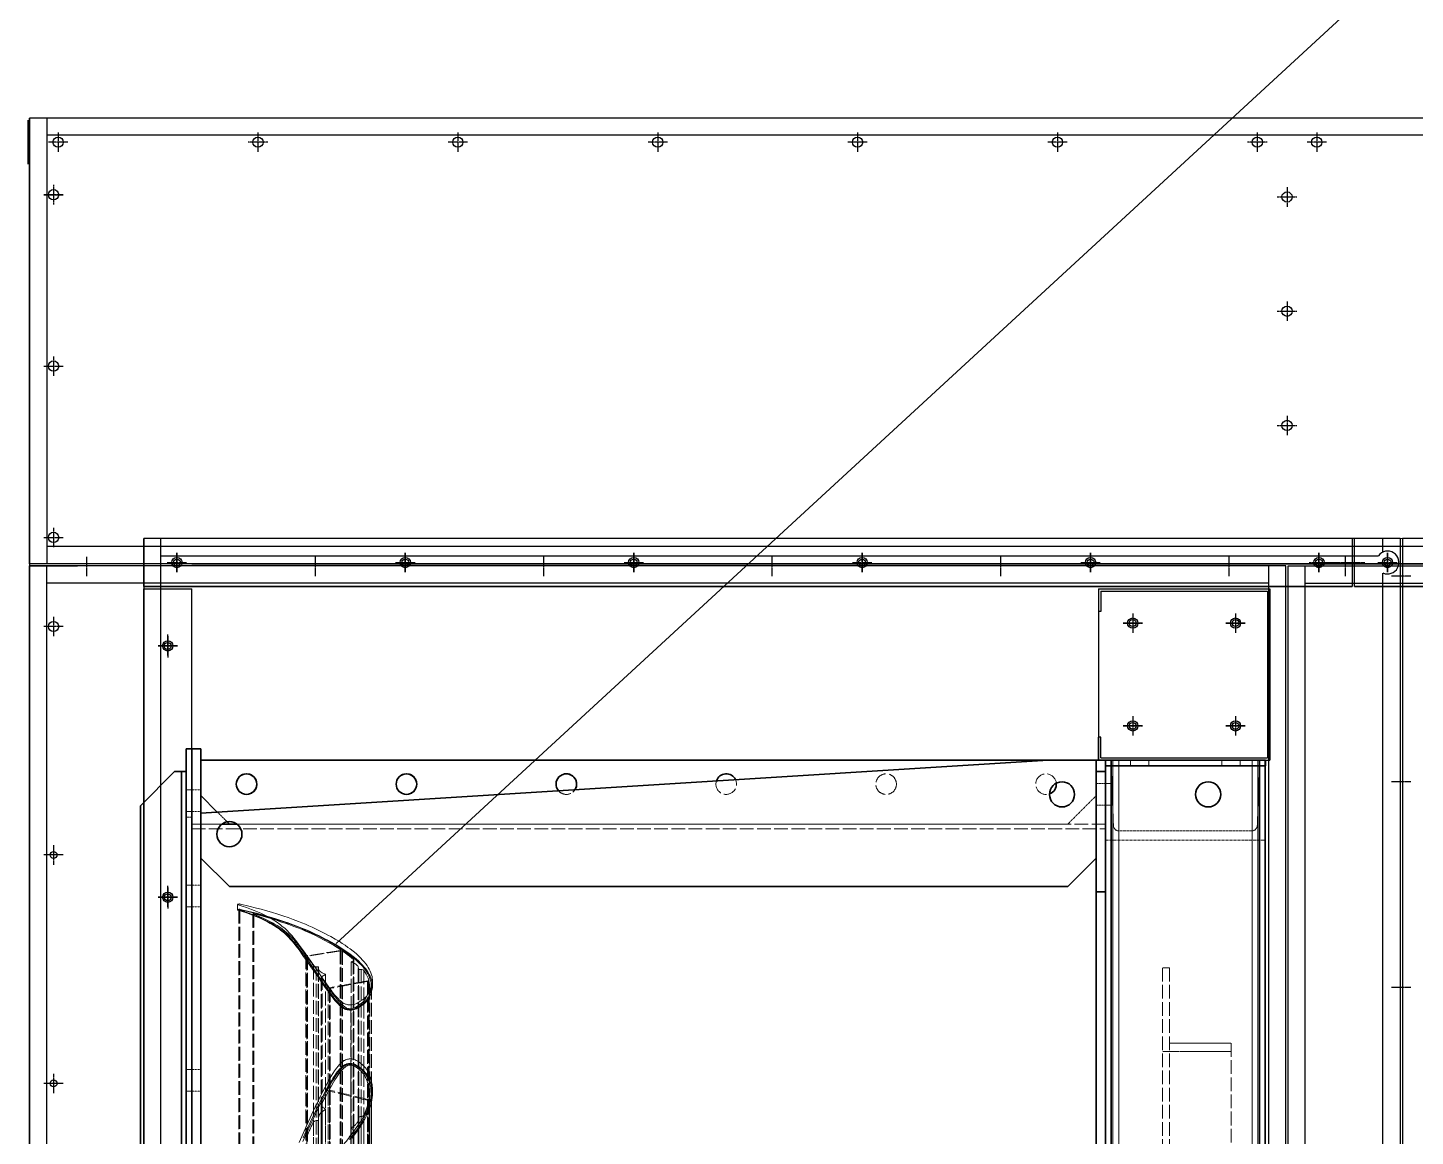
# Model space of a CAD drawing. Header units: millimetres. Extents: x 2408 to 34521, y 2746 to 25454.
# Drawn here: x 13796 to 15011, y 13263 to 14233 of the extents above; entities that cross this region are included whole.
import ezdxf

# ---------------------------------------------------------------- set-up
doc = ezdxf.new("R2010")
doc.units = ezdxf.units.MM
doc.linetypes.add('CENTER', pattern=[2, 1.25, -0.25, 0.25, -0.25])
doc.linetypes.add('DASHED', pattern=[15, 12, -3])
doc.layers.add('center', color=1, linetype='CENTER')
doc.layers.add('냉각탑_dim', color=1, linetype='Continuous')

# ---------------------------------------------------------------- blocks, each defined once
blk = doc.blocks.new('A$C474D29AC')
for p, q in [((0, 0), (0, 1409)), ((0, 1409), (42, 1409)), ((42, 0), (42, 1409))]:
    blk.add_line(p, q)
for centre in [(21, 1359), (21, 1139)]:
    blk.add_circle(centre, 4.5)
at = {"layer": 'center'}
for p, q in [((21, 1367.5), (21, 1350.5)), ((21, 1366), (21, 1349)), ((29.5, 1359), (12.5, 1359)), ((21, 1147.5), (21, 1130.5)), ((21, 1146), (21, 1129)), ((29.5, 1139), (12.5, 1139))]:
    blk.add_line(p, q, dxfattribs=at)
blk = doc.blocks.new('A$C246C749F')
for p, q in [((0, 150), (0, 0)), ((0, 150), (150, 150)), ((0, 150), (0, 130)), ((2, 148), (148, 148)), ((2, 148), (2, 130)), ((148, 148), (148, 2)), ((150, 150), (150, 0)), ((2, 130), (0, 130)), ((2, 20), (0, 20)), ((0, 0), (0, 20)), ((2, 2), (2, 20)), ((0, 0), (150, 0)), ((2, 2), (148, 2))]:
    blk.add_line(p, q)
for centre in [(30, 120), (120, 120), (30, 30), (120, 30)]:
    blk.add_circle(centre, 3)
at = {"layer": 'center'}
for p, q in [((30, 128.5), (30, 111.5)), ((120, 128.5), (120, 111.5)), ((38.5, 120), (21.5, 120)), ((128.5, 120), (111.5, 120)), ((30, 38.5), (30, 21.5)), ((120, 38.5), (120, 21.5)), ((38.5, 30), (21.5, 30)), ((128.5, 30), (111.5, 30))]:
    blk.add_line(p, q, dxfattribs=at)
blk = doc.blocks.new('A$C637D7238')
at = {"color": 7, "lineweight": 35}
for p, q in [((40, 0), (40, 2540)), ((45, 0), (45, 2540)), ((45, 0), (45, 2540)), ((53, 0), (53, 2540)), ((795, 2530), (53, 2530)), ((795, 2530), (53, 2483.7)), ((795, 2530), (53, 2530)), ((850, 2530), (850, 10)), ((980, 2530), (980, 10)), ((985, 2530), (985, 10)), ((36, 2520), (36, 1290)), ((40, 2520), (40, 1290)), ((0, 2490), (0, 1272)), ((40, 1290), (40, 2480)), ((812, 2419.3), (78, 2419.3)), ((837, 2414.7), (837, 1270)), ((845, 2414.7), (845, 1270))]:
    blk.add_line(p, q, dxfattribs=at)
at = {"color": 7, "lineweight": 35, "ltscale": 0.008333}
for p, q in [((40, 2540), (45, 2540)), ((845, 2530), (850, 2530)), ((850, 2530), (845, 2530)), ((985, 2530), (980, 2530)), ((985, 2530), (980, 2530))]:
    blk.add_line(p, q, dxfattribs=at)
at = {"color": 7, "lineweight": 35, "ltscale": 0.013333}
for p, q in [((53, 2540), (45, 2540)), ((53, 2540), (45, 2540)), ((845, 2530), (837, 2530)), ((845, 2530), (837, 2530)), ((845, 2520), (837, 2520)), ((845, 2414.7), (837, 2414.7))]:
    blk.add_line(p, q, dxfattribs=at)
at = {"color": 7, "linetype": 'DASHED', "lineweight": 13, "ltscale": 0.11}
blk.add_line((45, 2540), (45, 2474), dxfattribs=at)
at = {"color": 7, "linetype": 'DASHED', "lineweight": 13, "ltscale": 0.093819}
blk.add_line((53, 2483.7), (53, 2540), dxfattribs=at)
at = {"color": 7, "lineweight": 35, "ltscale": 0.043443}
blk.add_line((53, 2503.9), (53, 2530), dxfattribs=at)
at = {"color": 7, "linetype": 'DASHED', "lineweight": 13, "ltscale": 0.051667}
blk.add_line((53, 2530), (53, 2499), dxfattribs=at)
at = {"color": 7, "lineweight": 35, "ltscale": 0.07}
blk.add_line((837, 2530), (795, 2530), dxfattribs=at)
at = {"color": 7, "lineweight": 35, "ltscale": 0.016667}
for p, q in [((837, 2530), (837, 2520)), ((845, 2530), (845, 2520))]:
    blk.add_line(p, q, dxfattribs=at)
at = {"color": 7, "lineweight": 35, "ltscale": 0.142899}
blk.add_line((837, 2444.3), (837, 2530), dxfattribs=at)
at = {"color": 7, "lineweight": 35, "ltscale": 0.192122}
blk.add_line((845, 2530), (845, 2414.7), dxfattribs=at)
at = {"color": 7, "linetype": 'DASHED', "lineweight": 13, "ltscale": 0.116667}
for p, q in [((845, 2530), (845, 2460)), ((985, 2460), (985, 2530))]:
    blk.add_line(p, q, dxfattribs=at)
at = {"color": 7, "lineweight": 35, "ltscale": 0.008334}
for p, q in [((845.2, 2530), (845.2, 2525)), ((985.2, 2525), (985.2, 2530))]:
    blk.add_line(p, q, dxfattribs=at)
at = {"color": 7, "lineweight": 35, "ltscale": 0.233333}
for p, q in [((845.2, 2530), (985.2, 2530)), ((985.2, 2525), (845.2, 2525))]:
    blk.add_line(p, q, dxfattribs=at)
at = {"color": 7, "linetype": 'DASHED', "lineweight": 13}
for p, q in [((850, 2530), (850, 10)), ((851.6, 2530), (851.6, 10)), ((856.6, 2530), (856.6, 10)), ((973.4, 2530), (973.4, 10)), ((978.4, 2530), (978.4, 10)), ((980, 2530), (980, 10)), ((40, 60.1), (40, 2479.8)), ((45, 66), (45, 2474)), ((45, 66), (45, 2474)), ((45, 2470), (845, 2470)), ((45, 70), (45, 2470)), ((45, 2470), (845, 2470)), ((845, 2474), (78, 2474)), ((845, 2474), (78, 2474)), ((812, 2474), (78, 2474)), ((812, 2474), (84.6, 2474)), ((845, 66), (845, 2474)), ((53, 1274), (53, 2444.7)), ((837, 2444.7), (837, 1274)), ((845, 2414.7), (845, 125.3)), ((86.2, 2399), (86.2, 1472.4)), ((86.3, 2398.9), (86.3, 1472.3)), ((87, 2399.1), (87, 1472.6)), ((98.6, 2395.4), (98.6, 1467.4)), ((98.7, 2395.3), (98.7, 1467.3)), ((99.4, 2395.5), (99.4, 1467.6)), ((145, 2359.1), (145, 1424.1)), ((145.9, 2357.9), (145.9, 1422.8)), ((145.9, 2357.8), (145.9, 1422.7)), ((146.4, 2358.9), (146.4, 1423.8)), ((146.5, 2358.3), (146.5, 1423.2)), ((175, 2363.5), (175, 1428.7)), ((175.5, 2364), (175.5, 1429.3)), ((175.6, 2363.8), (175.6, 1429.1)), ((175.9, 2363), (175.9, 1428.2)), ((177.1, 2362.8), (177.1, 1428)), ((151.5, 2350), (151.5, 1414.6)), ((153.9, 2349.2), (153.9, 1413.8)), ((155.6, 2349.1), (155.6, 1413.7)), ((155.9, 2348), (155.9, 1412.6)), ((156, 2348.9), (156, 1413.5)), ((156, 2348.9), (156, 1413.5)), ((184.6, 2353.4), (184.6, 1418.1)), ((184.7, 2353.5), (184.7, 1418.2)), ((184.7, 2353.2), (184.7, 1417.9)), ((186.3, 2354.3), (186.3, 1419)), ((186.7, 2355.5), (186.7, 1420.2)), ((187, 2355), (187, 1419.7)), ((190.8, 2347.1), (190.8, 1411.7)), ((190.8, 2347.1), (190.8, 1411.7)), ((190.9, 2348), (190.9, 1412.6)), ((191.2, 2346.9), (191.2, 1411.5)), ((193.3, 2346.8), (193.3, 1411.4)), ((195.7, 2345.9), (195.7, 1410.5)), ((895, 2348.2), (895, 1662)), ((901, 2348.2), (901, 1662)), ((158.4, 2340), (158.4, 1404.7)), ((158.6, 2339.7), (158.6, 1404.4)), ((159.1, 2340.8), (159.1, 1405.5)), ((162.1, 2342.6), (162.1, 1407.3)), ((162.1, 2342.3), (162.1, 1407)), ((162.2, 2342.4), (162.2, 1407.1)), ((199, 2336.2), (199, 1401.1)), ((199.4, 2337), (199.4, 1401.8)), ((200, 2337.4), (200, 1402.3)), ((200, 2337.3), (200, 1402.2)), ((200.4, 2335.8), (200.4, 1400.8)), ((164.5, 2331.1), (164.5, 1396.3)), ((165.5, 2329.8), (165.5, 1395.1)), ((165.5, 2329.6), (165.5, 1395)), ((165.8, 2330.8), (165.8, 1396.1)), ((166.1, 2330.2), (166.1, 1395.5)), ((200.8, 2332.5), (200.8, 1397.6)), ((202.3, 2332.5), (202.3, 1397.6)), ((184.2, 2312.3), (184.2, 1379.6)), ((955, 2282.3), (955, 1596.1)), ((184.2, 2263), (184.2, 1445.4)), ((164.5, 2239.8), (164.5, 1420.4)), ((165.5, 2241.7), (165.5, 1422.4)), ((165.5, 2241.6), (165.5, 1422.2)), ((165.8, 2240.2), (165.8, 1420.8)), ((166.1, 2241), (166.1, 1421.7)), ((200.8, 2238), (200.8, 1418.5)), ((202.3, 2238), (202.3, 1418.5)), ((158.4, 2227.8), (158.4, 1407.9)), ((158.6, 2228.2), (158.6, 1408.4)), ((159.1, 2226.7), (159.1, 1406.8)), ((162.1, 2224.5), (162.1, 1404.5)), ((162.1, 2224.1), (162.1, 1404.1)), ((162.2, 2224.3), (162.2, 1404.3)), ((199, 2233), (199, 1413.3)), ((199.4, 2232), (199.4, 1412.2)), ((200, 2231.4), (200, 1411.6)), ((200, 2231.4), (200, 1411.7)), ((200.4, 2233.5), (200.4, 1413.8)), ((151.5, 2213.1), (151.5, 1393.1)), ((153.9, 2214.4), (153.9, 1394.4)), ((155.6, 2214.6), (155.6, 1394.6)), ((155.9, 2216.2), (155.9, 1396.2)), ((156, 2214.9), (156, 1394.9)), ((156, 2214.9), (156, 1394.8)), ((190.8, 2217.5), (190.8, 1397.5)), ((190.8, 2217.5), (190.8, 1397.5)), ((190.9, 2216.2), (190.9, 1396.2)), ((191.2, 2217.8), (191.2, 1397.8)), ((193.3, 2218), (193.3, 1398)), ((195.7, 2219.3), (195.7, 1399.3)), ((145.9, 2200.9), (145.9, 1381.1)), ((184.6, 2208), (184.6, 1388)), ((184.7, 2208.2), (184.7, 1388.3)), ((184.7, 2207.8), (184.7, 1387.8)), ((186.3, 2206.5), (186.3, 1386.6)), ((186.7, 2204.7), (186.7, 1384.8)), ((187, 2205.4), (187, 1385.5))]:
    blk.add_line(p, q, dxfattribs=at)
at = {"color": 7, "lineweight": 35, "ltscale": 0.002746}
for p, q in [((850, 2530), (851.6, 2530)), ((980, 2530), (978.4, 2530))]:
    blk.add_line(p, q, dxfattribs=at)
at = {"color": 7, "linetype": 'DASHED', "lineweight": 13, "ltscale": 0.095349}
for p, q in [((852, 2472.8), (850, 2530)), ((980, 2530), (978, 2472.8))]:
    blk.add_line(p, q, dxfattribs=at)
at = {"color": 7, "linetype": 'DASHED', "lineweight": 13, "ltscale": 0.008334}
for p, q in [((851.6, 2530), (851.6, 2525)), ((856.6, 2530), (856.6, 2525)), ((867, 2525), (867, 2530)), ((867, 2530), (867, 2525)), ((883, 2525), (883, 2530)), ((883, 2530), (883, 2525)), ((947, 2525), (947, 2530)), ((947, 2530), (947, 2525)), ((963, 2525), (963, 2530)), ((963, 2530), (963, 2525)), ((973.4, 2530), (973.4, 2525)), ((978.4, 2530), (978.4, 2525))]:
    blk.add_line(p, q, dxfattribs=at)
at = {"color": 7, "lineweight": 35, "ltscale": 0.008328}
for p, q in [((856.6, 2530), (851.6, 2530)), ((978.4, 2530), (973.4, 2530))]:
    blk.add_line(p, q, dxfattribs=at)
at = {"color": 7, "lineweight": 35, "ltscale": 0.194519}
blk.add_line((856.6, 2530), (973.4, 2530), dxfattribs=at)
at = {"color": 7, "lineweight": 35, "ltscale": 0.070711}
blk.add_line((0, 2490), (30, 2520), dxfattribs=at)
at = {"color": 7, "lineweight": 35, "ltscale": 0.01}
blk.add_line((30, 2520), (36, 2520), dxfattribs=at)
at = {"color": 7, "lineweight": 35, "ltscale": 0.006667}
blk.add_line((40, 2520), (36, 2520), dxfattribs=at)
at = {"color": 7, "lineweight": 35, "ltscale": 0.175455}
for p, q in [((837, 2520), (837, 2414.7)), ((845, 2520), (845, 2414.7))]:
    blk.add_line(p, q, dxfattribs=at)
at = {"color": 7, "lineweight": 13}
for p, q in [((851.6, 2525), (851.6, 15)), ((856.6, 2525), (856.6, 15)), ((973.4, 2525), (973.4, 15)), ((978.4, 2525), (978.4, 15))]:
    blk.add_line(p, q, dxfattribs=at)
at = {"color": 7, "linetype": 'DASHED', "lineweight": 13, "ltscale": 0.008333}
for p, q in [((45, 2503.9), (40, 2503.9)), ((45, 2503.9), (40, 2503.9)), ((45, 2484.9), (40, 2484.9)), ((45, 2484.9), (40, 2484.9)), ((40, 2480), (45, 2480)), ((45, 2420.5), (40, 2420.5)), ((45, 2420.5), (40, 2420.5)), ((45, 2401.5), (40, 2401.5)), ((45, 2401.5), (40, 2401.5)), ((45, 2259.3), (40, 2259.3)), ((45, 2259.3), (40, 2259.3)), ((45, 2240.3), (40, 2240.3)), ((45, 2240.3), (40, 2240.3))]:
    blk.add_line(p, q, dxfattribs=at)
at = {"color": 7, "linetype": 'DASHED', "lineweight": 13, "ltscale": 0.013333}
for p, q in [((45, 2503.9), (53, 2503.9)), ((45, 2503.9), (53, 2503.9)), ((837, 2509.5), (845, 2509.5)), ((845, 2509.5), (837, 2509.5)), ((845, 2509.5), (837, 2509.5)), ((837, 2509.5), (845, 2509.5)), ((837, 2490.5), (845, 2490.5)), ((845, 2490.5), (837, 2490.5)), ((845, 2490.5), (837, 2490.5)), ((837, 2490.5), (845, 2490.5)), ((45, 2484.9), (53, 2484.9)), ((45, 2484.9), (53, 2484.9)), ((45, 2474), (53, 2474)), ((45, 2474), (53, 2474)), ((845, 2474), (837, 2474)), ((845, 2474), (837, 2474)), ((45, 2420.5), (53, 2420.5)), ((45, 2420.5), (53, 2420.5)), ((845, 2414.7), (837, 2414.7)), ((45, 2401.5), (53, 2401.5)), ((45, 2401.5), (53, 2401.5)), ((45, 2259.3), (53, 2259.3)), ((45, 2259.3), (53, 2259.3)), ((45, 2240.3), (53, 2240.3)), ((45, 2240.3), (53, 2240.3))]:
    blk.add_line(p, q, dxfattribs=at)
at = {"color": 7, "linetype": 'DASHED', "lineweight": 13, "ltscale": 0.008224}
blk.add_line((53, 2499), (53, 2503.9), dxfattribs=at)
at = {"color": 7, "linetype": 'DASHED', "lineweight": 13, "ltscale": 0.010079}
for p, q in [((851, 2509.5), (845, 2509.5)), ((845, 2509.5), (851, 2509.5)), ((851, 2490.5), (845, 2490.5)), ((845, 2490.5), (851, 2490.5))]:
    blk.add_line(p, q, dxfattribs=at)
at = {"color": 7, "linetype": 'DASHED', "lineweight": 13, "ltscale": 0.009526}
blk.add_line((845, 2509.5), (850.7, 2509.5), dxfattribs=at)
blk.add_line((845, 2509.5), (850.7, 2509.5), dxfattribs=at)
at = {"color": 7, "lineweight": 35, "ltscale": 0.033925}
blk.add_line((53, 2499), (67.4, 2484.6), dxfattribs=at)
blk.add_line((53, 2499), (67.4, 2484.6), dxfattribs=at)
at = {"color": 7, "linetype": 'DASHED', "lineweight": 13, "ltscale": 0.058925}
blk.add_line((812, 2474), (837, 2499), dxfattribs=at)
blk.add_line((812, 2474), (837, 2499), dxfattribs=at)
at = {"color": 7, "linetype": 'DASHED', "lineweight": 13, "ltscale": 0.010632}
blk.add_line((845, 2490.5), (851.4, 2490.5), dxfattribs=at)
blk.add_line((845, 2490.5), (851.4, 2490.5), dxfattribs=at)
at = {"color": 7, "lineweight": 35, "ltscale": 0.065747}
blk.add_line((53, 2444.3), (53, 2483.7), dxfattribs=at)
at = {"color": 7, "linetype": 'DASHED', "lineweight": 13, "ltscale": 0.020195}
blk.add_line((67.4, 2484.6), (76, 2476), dxfattribs=at)
blk.add_line((67.4, 2484.6), (76, 2476), dxfattribs=at)
at = {"color": 7, "linetype": 'DASHED', "lineweight": 13, "ltscale": 0.043935}
blk.add_line((71.4, 2474), (45, 2474), dxfattribs=at)
blk.add_line((71.4, 2474), (45, 2474), dxfattribs=at)
at = {"color": 7, "linetype": 'DASHED', "lineweight": 13, "ltscale": 0.006667}
blk.add_line((45, 2470), (45, 2474), dxfattribs=at)
at = {"color": 7, "lineweight": 35, "ltscale": 0.011065}
blk.add_line((78, 2474), (71.4, 2474), dxfattribs=at)
blk.add_line((78, 2474), (71.4, 2474), dxfattribs=at)
at = {"color": 7, "lineweight": 35, "ltscale": 0.004806}
blk.add_line((76, 2476), (78, 2474), dxfattribs=at)
blk.add_line((76, 2476), (78, 2474), dxfattribs=at)
at = {"color": 7, "lineweight": 35, "ltscale": 0.011066}
blk.add_line((84.6, 2474), (78, 2474), dxfattribs=at)
at = {"color": 7, "linetype": 'DASHED', "lineweight": 13, "ltscale": 0.193355}
blk.add_line((973, 2468), (857, 2468), dxfattribs=at)
at = {"color": 7, "linetype": 'DASHED', "lineweight": 13, "ltscale": 0.233333}
blk.add_line((845, 2460), (985, 2460), dxfattribs=at)
at = {"color": 7, "lineweight": 35, "ltscale": 0.058925}
for p, q in [((78, 2419.3), (53, 2444.3)), ((812, 2419.3), (837, 2444.3))]:
    blk.add_line(p, q, dxfattribs=at)
at = {"color": 7, "linetype": 'DASHED', "lineweight": 13, "ltscale": 0.007704}
blk.add_line((85.1, 2403.6), (85.1, 2399), dxfattribs=at)
at = {"color": 7, "linetype": 'DASHED', "lineweight": 13, "ltscale": 0.002883}
blk.add_line((153.9, 2349.2), (155.6, 2349.1), dxfattribs=at)
at = {"color": 7, "linetype": 'DASHED', "lineweight": 13, "ltscale": 4.21127e-05}
blk.add_line((156, 2348.9), (156, 2348.9), dxfattribs=at)
at = {"color": 7, "linetype": 'DASHED', "lineweight": 13, "ltscale": 0.003031}
blk.add_line((186.3, 2354.3), (184.7, 2353.5), dxfattribs=at)
at = {"color": 7, "linetype": 'DASHED', "lineweight": 13, "ltscale": 4.24894e-05}
blk.add_line((190.8, 2347.1), (190.8, 2347.1), dxfattribs=at)
at = {"color": 7, "linetype": 'DASHED', "lineweight": 13, "ltscale": 0.00353}
blk.add_line((193.3, 2346.8), (191.2, 2346.9), dxfattribs=at)
at = {"color": 7, "linetype": 'DASHED', "lineweight": 13, "ltscale": 0.01}
blk.add_line((895, 2348.2), (901, 2348.2), dxfattribs=at)
at = {"color": 7, "linetype": 'DASHED', "lineweight": 13, "ltscale": 0.007646}
blk.add_line((203.3, 2337.1), (203.3, 2332.5), dxfattribs=at)
at = {"color": 7, "linetype": 'DASHED', "lineweight": 13, "ltscale": 0.1}
blk.add_line((955, 2275), (895, 2275), dxfattribs=at)
at = {"color": 7, "linetype": 'DASHED', "lineweight": 13, "ltscale": 0.09}
blk.add_line((901, 2282.3), (955, 2282.3), dxfattribs=at)
at = {"color": 7, "linetype": 'DASHED', "lineweight": 13, "ltscale": 0.006702}
blk.add_line((203.3, 2242), (203.3, 2238), dxfattribs=at)
at = {"color": 7, "linetype": 'DASHED', "lineweight": 13, "ltscale": 0.006232}
blk.add_line((159.1, 2226.7), (162.1, 2224.5), dxfattribs=at)
at = {"color": 7, "linetype": 'DASHED', "lineweight": 13, "ltscale": 0.00289}
blk.add_line((153.9, 2214.4), (155.6, 2214.6), dxfattribs=at)
at = {"color": 7, "linetype": 'DASHED', "lineweight": 13, "ltscale": 6.25369e-05}
blk.add_line((156, 2214.9), (156, 2214.9), dxfattribs=at)
at = {"color": 7, "linetype": 'DASHED', "lineweight": 13, "ltscale": 6.21576e-05}
blk.add_line((190.8, 2217.5), (190.8, 2217.5), dxfattribs=at)
at = {"color": 7, "linetype": 'DASHED', "lineweight": 13, "ltscale": 0.003538}
blk.add_line((193.3, 2218), (191.2, 2217.8), dxfattribs=at)
at = {"color": 7, "linetype": 'DASHED', "lineweight": 13, "ltscale": 0.003418}
blk.add_line((186.3, 2206.5), (184.7, 2207.8), dxfattribs=at)
at = {"color": 7, "linetype": 'DASHED', "lineweight": 13}
for points in [[(87.6, 2403.9), (87.1, 2404), (86.8, 2404.1), (86.2, 2404), (85.8, 2404), (85.5, 2403.9), (85.3, 2403.8), (85.1, 2403.7), (85.1, 2403.6), (85.1, 2403.6)], [(85.1, 2403.6), (85.1, 2403.6), (85.1, 2403.5), (85.2, 2403.5), (85.3, 2403.4), (85.6, 2403.3)], [(87.6, 2399.3), (87.1, 2399.4), (86.8, 2399.4), (86.2, 2399.4), (85.8, 2399.3), (85.5, 2399.3), (85.3, 2399.2), (85.1, 2399.1), (85.1, 2399), (85.1, 2399)], [(85.1, 2399), (85.1, 2399), (85.1, 2398.9), (85.2, 2398.9), (85.3, 2398.8), (85.6, 2398.7)], [(85.6, 2403.3), (89.3, 2402.2), (93.1, 2400.9), (97.3, 2399.3), (99.7, 2398.3), (102.6, 2397.1), (105.4, 2395.9), (108.4, 2394.5), (111.2, 2393.1), (113.7, 2391.7), (115.4, 2390.8), (117, 2389.8), (118.6, 2388.8), (120.1, 2387.8), (121.5, 2386.8), (122.8, 2385.8), (124, 2384.8), (125.2, 2383.8), (126.5, 2382.8), (127.6, 2381.7), (128.8, 2380.6), (130.1, 2379.2), (131.3, 2377.9), (132.6, 2376.4), (134.7, 2373.9), (136.2, 2372.1), (138.6, 2368.9), (140.3, 2366.6), (143, 2363), (147.8, 2356.2), (149.4, 2353.9), (153.2, 2348.4), (154.8, 2346), (158, 2341.2), (159.8, 2338.5), (161.7, 2335.8), (165, 2331.3), (167, 2328.6), (168.1, 2327.1), (170.1, 2324.6), (172.1, 2322.4), (173.3, 2321.2), (174.5, 2320), (175.8, 2318.9), (176.7, 2318.1), (177.4, 2317.6), (178.2, 2317.1), (179, 2316.7), (179.6, 2316.5), (180.3, 2316.3), (181, 2316.1), (181.7, 2315.9), (183, 2315.8), (184.3, 2315.7)], [(85.6, 2398.7), (89.3, 2397.5), (93.1, 2396.2), (97.3, 2394.6), (99.6, 2393.7), (102.5, 2392.5), (105.4, 2391.3), (108.4, 2389.9), (111.2, 2388.5), (113.7, 2387.1), (115.4, 2386.2), (117, 2385.2), (118.6, 2384.2), (120.1, 2383.2), (121.5, 2382.2), (122.8, 2381.2), (124, 2380.3), (125.2, 2379.3), (126.5, 2378.2), (127.6, 2377.1), (128.8, 2376), (130.1, 2374.6), (131.3, 2373.3), (132.6, 2371.8), (134.7, 2369.4), (136.1, 2367.5), (139, 2363.8), (142.4, 2359.1), (146.2, 2353.8), (149.4, 2349.2), (153.2, 2343.8), (154.8, 2341.4), (157.4, 2337.4), (159.8, 2333.9), (162.7, 2329.9), (165.8, 2325.6), (167, 2324), (168.6, 2321.9), (170.4, 2319.7), (172.1, 2317.8), (173.6, 2316.3), (174.5, 2315.3), (176, 2314.1), (176.7, 2313.5), (177.4, 2313), (178.2, 2312.5), (179.1, 2312.1), (179.7, 2311.8), (180.3, 2311.6), (181.1, 2311.5), (181.8, 2311.3), (183, 2311.2), (184.3, 2311.1)], [(87, 2399.1), (86.7, 2399.1), (86.4, 2399.1), (86.2, 2399.1), (86.2, 2399), (86.2, 2399)], [(86.3, 2398.9), (90.2, 2397.7), (92.1, 2397), (95.3, 2395.9), (98.4, 2394.7), (103.1, 2392.8), (106.3, 2391.4), (109.3, 2390), (112.3, 2388.5), (114.8, 2387.2), (117.6, 2385.5), (120.2, 2383.9), (122.7, 2382.1), (125, 2380.3), (126.3, 2379.2), (127.6, 2378.1), (128.8, 2377), (130, 2375.8), (131.3, 2374.5), (132.5, 2373.2), (134.5, 2370.9), (136.6, 2368.2), (138.1, 2366.3), (140.7, 2362.8), (143.4, 2359.2), (147.1, 2354), (149.6, 2350.5), (152.5, 2346.3), (155.2, 2342.3), (157.8, 2338.4), (160.5, 2334.4), (162.4, 2331.7), (165, 2328.2), (166.2, 2326.5), (167.7, 2324.5), (168.4, 2323.5), (169.5, 2322), (171, 2320.2), (172.8, 2318.2), (174.4, 2316.5), (175.5, 2315.5), (176.4, 2314.7), (177.4, 2313.8), (178, 2313.4), (178.6, 2313), (179.4, 2312.5), (180.5, 2312.2), (181.1, 2312), (182.1, 2311.8), (183.2, 2311.6), (184.2, 2311.6)], [(87, 2399.1), (94.2, 2397.4), (101, 2395.7), (106.3, 2394.3), (111.6, 2392.8), (116.7, 2391.3), (121.7, 2389.7), (126.5, 2388.1), (128.9, 2387.3), (134.6, 2385.2), (140.1, 2383.1), (145, 2381), (149.8, 2378.9), (152.8, 2377.5), (155.7, 2376.1), (159, 2374.5), (162.2, 2372.8), (164.8, 2371.4), (167.5, 2369.9), (169.8, 2368.6), (172, 2367.3), (175.1, 2365.4), (178, 2363.4), (180.8, 2361.4), (183.5, 2359.4), (185.8, 2357.6), (188.4, 2355.5), (190.8, 2353.2), (192, 2352.1), (193.1, 2351), (194.7, 2349.3), (196, 2347.7), (197.2, 2346), (198.2, 2344.5), (199.2, 2342.9), (200, 2341.3), (200.7, 2339.6), (201.3, 2338), (201.8, 2336.4), (202.1, 2334.9), (202.2, 2333.6), (202.3, 2332.5)], [(87.6, 2403.9), (95, 2402.2), (101.8, 2400.5), (105.7, 2399.5), (109.6, 2398.4), (114.8, 2396.9), (120.3, 2395.2), (125.7, 2393.4), (129.3, 2392.2), (133.9, 2390.5), (138.4, 2388.8), (141.5, 2387.6), (144.6, 2386.3), (147.6, 2385), (150.5, 2383.7), (153.5, 2382.3), (156.3, 2381), (161.6, 2378.3), (164.2, 2376.9), (166.8, 2375.5), (170.6, 2373.4), (174, 2371.4), (176.7, 2369.6), (179.3, 2367.9), (181.8, 2366.1), (183.8, 2364.7), (186.3, 2362.7), (188.9, 2360.6), (190.9, 2358.8), (192.8, 2356.9), (194.6, 2355), (196.1, 2353.4), (197.4, 2351.8), (198.5, 2350.2), (199.5, 2348.6), (200.4, 2347), (201.2, 2345.4), (201.9, 2343.8), (202.5, 2342.1), (202.9, 2340.6), (203.1, 2339.1), (203.2, 2338.1), (203.3, 2337.1)], [(87.6, 2399.3), (95, 2397.6), (101.8, 2395.9), (105.7, 2394.9), (109.6, 2393.8), (114.7, 2392.3), (118.5, 2391.2), (122.1, 2390), (125.7, 2388.8), (129.3, 2387.6), (133.9, 2385.9), (138.4, 2384.2), (141.5, 2383), (144.5, 2381.7), (147.5, 2380.5), (150.5, 2379.1), (153.4, 2377.8), (156.3, 2376.4), (161.6, 2373.7), (164.2, 2372.4), (166.8, 2371), (170.6, 2368.8), (173.9, 2366.8), (177.4, 2364.5), (180.8, 2362.2), (183.7, 2360.1), (186.4, 2358.1), (188.9, 2356), (190.9, 2354.2), (192.8, 2352.4), (194.6, 2350.5), (196.1, 2348.9), (197.4, 2347.2), (198.5, 2345.6), (199.5, 2344.1), (200.4, 2342.4), (201.2, 2340.8), (201.9, 2339.2), (202.4, 2337.6), (202.9, 2336), (203.1, 2334.6), (203.3, 2333.2), (203.3, 2332.5)], [(99.4, 2395.5), (99.1, 2395.6), (98.8, 2395.5), (98.6, 2395.5), (98.6, 2395.5), (98.6, 2395.4)], [(98.7, 2395.3), (100.7, 2394.5), (104.7, 2392.9), (107.6, 2391.6), (110.4, 2390.3), (114, 2388.5), (115.7, 2387.6), (117.3, 2386.7)], [(99.4, 2395.5), (105.1, 2394), (110.3, 2392.5), (115.4, 2391), (119.1, 2389.8), (122.8, 2388.6), (127.7, 2387), (130.1, 2386.1), (134.5, 2384.5), (138.8, 2382.8), (141.7, 2381.6), (144.7, 2380.3), (147.6, 2379), (152.1, 2377), (156.5, 2374.8), (161, 2372.5), (165.3, 2370.1), (169.1, 2368), (172.3, 2366), (175.5, 2364)], [(117.3, 2386.7), (119.7, 2385.3), (122, 2383.8), (124.1, 2382.3), (126.1, 2380.7), (128, 2379.2), (129.3, 2378), (130.6, 2376.8), (131.8, 2375.5), (133.1, 2374.2), (134.6, 2372.6), (136, 2370.9)], [(136, 2370.9), (138.4, 2368), (140.6, 2365.1), (143.2, 2361.6), (145, 2359.1)], [(146.4, 2358.9), (145.7, 2358.9), (145.5, 2358.9), (145.2, 2359), (145.1, 2359), (145, 2359.1)], [(175.9, 2363), (176.5, 2363), (176.7, 2363), (177, 2362.9), (177.1, 2362.8)], [(177.1, 2362.8), (179.2, 2361.4), (181.1, 2360), (183.1, 2358.5), (184.9, 2357), (186.7, 2355.5)], [(153.9, 2349.2), (153.1, 2349.3), (152.5, 2349.4), (151.9, 2349.7), (151.6, 2349.8), (151.5, 2350)], [(155.6, 2349.1), (155.9, 2349), (156, 2349), (156, 2348.9), (156, 2348.9)], [(162.1, 2342.6), (160.5, 2343.2), (159.7, 2343.6), (159.1, 2343.9), (158.2, 2344.5), (157.5, 2345), (156.9, 2345.6), (156.5, 2346.2), (156.2, 2346.8), (156, 2347.4), (155.9, 2348)], [(184.7, 2353.2), (186.3, 2352.6), (187.1, 2352.3), (187.8, 2351.9), (188.6, 2351.4), (189.3, 2350.9), (189.9, 2350.3), (190.3, 2349.8), (190.6, 2349.2), (190.8, 2348.6), (190.9, 2348)], [(191.2, 2346.9), (190.9, 2346.9), (190.8, 2347), (190.8, 2347.1), (190.8, 2347.1)], [(193.3, 2346.8), (194, 2346.7), (194.7, 2346.5), (195.3, 2346.3), (195.5, 2346.1), (195.7, 2345.9)], [(200, 2337.4), (199.4, 2339.2), (198.6, 2340.9), (197.8, 2342.6), (196.8, 2344.2), (195.7, 2345.9)], [(164.5, 2331.1), (162.6, 2333.7), (160.3, 2337.1), (158.6, 2339.7)], [(203.3, 2337.1), (203.2, 2336.1), (203.2, 2335.2), (203, 2334.2), (202.8, 2333.2), (202.5, 2332.2), (202.2, 2331.2), (201.8, 2330.2), (200.9, 2328), (200.2, 2326.5), (199.5, 2325.3), (198.7, 2324.2), (197.9, 2323.2), (197, 2322.3), (196, 2321.4), (195.3, 2320.8), (194.4, 2320.2), (192.5, 2318.9), (191.3, 2318.1), (190.7, 2317.7), (189.7, 2317.1), (188.6, 2316.6), (187.3, 2316.2), (186.3, 2316), (185.2, 2315.8), (184.3, 2315.7)], [(199, 2336.2), (199.6, 2336.2), (199.8, 2336.2), (200.1, 2336.1), (200.2, 2336), (200.3, 2336), (200.4, 2335.8)], [(200.8, 2332.5), (200.7, 2333.8), (200.5, 2335.2), (200.4, 2335.8)], [(165.8, 2330.8), (165.2, 2330.8), (165, 2330.8), (164.7, 2330.9), (164.6, 2331), (164.5, 2331.1)], [(171.7, 2321.3), (170.4, 2323), (169.2, 2324.6), (166.7, 2328), (165.5, 2329.6)], [(184.2, 2312.3), (183.6, 2312.3), (183.1, 2312.4), (182.4, 2312.5), (181.7, 2312.6), (180.8, 2312.9), (180.3, 2313.1), (179.9, 2313.4), (179.4, 2313.7), (179, 2314), (177.8, 2315), (176.6, 2316), (175.6, 2317), (174.6, 2318.1), (172.7, 2320.2), (171.7, 2321.3)], [(184.2, 2312.3), (184.8, 2312.3), (185.4, 2312.4), (186, 2312.6), (186.6, 2312.8), (187.7, 2313.2), (188.6, 2313.7), (189.7, 2314.4), (191.3, 2315.5), (192.5, 2316.3), (193.7, 2317.3), (194.7, 2318.1), (195.4, 2318.8), (196, 2319.5), (196.5, 2320.2), (197, 2320.9), (197.4, 2321.6), (198.1, 2322.9), (198.6, 2324), (199.3, 2325.7), (199.7, 2326.7), (200, 2327.7), (200.4, 2329.2), (200.6, 2330.3), (200.7, 2331.4), (200.8, 2332.5)], [(202.3, 2332.5), (202.2, 2331.2), (202.1, 2329.9), (201.8, 2328.6), (201.4, 2327.2), (201, 2326.2), (200.3, 2324.4), (199.8, 2323.2), (199.4, 2322.4), (199, 2321.6), (198.5, 2320.9), (197.7, 2319.7), (197, 2318.8), (196.1, 2317.9), (195.1, 2317), (194.3, 2316.3), (193.5, 2315.7), (191.5, 2314.4), (190.4, 2313.7), (189.1, 2312.9), (188.3, 2312.6), (187.3, 2312.1), (186.1, 2311.8), (185.2, 2311.7), (184.2, 2311.6)], [(203.3, 2332.5), (203.2, 2331.5), (203.2, 2330.6), (203, 2329.6), (202.8, 2328.6), (202.5, 2327.6), (202, 2326.1), (201.4, 2324.6), (200.7, 2323), (200.3, 2322.3), (199.9, 2321.5), (199.2, 2320.4), (198.4, 2319.2), (197.6, 2318.3), (196.7, 2317.4), (195.9, 2316.7), (194.5, 2315.6), (193.4, 2314.8), (191.8, 2313.8), (190.7, 2313.1), (190.1, 2312.8), (189.2, 2312.3), (188.1, 2311.9), (186.9, 2311.5), (185.8, 2311.3), (185.1, 2311.2), (184.3, 2311.1)], [(139.1, 2195.4), (142.6, 2203.3), (145.5, 2209.8), (148.8, 2216.9), (153.2, 2226.4), (155, 2230.1), (156.9, 2234.3), (157.9, 2236.3), (159.7, 2239.9), (161.8, 2243.7), (164.5, 2248.6), (166.5, 2252.1), (167.2, 2253.4), (168.6, 2255.6), (170.1, 2257.9), (171.9, 2260.3), (173.3, 2262.2), (174.2, 2263.2), (175.3, 2264.3), (176.4, 2265.4), (177.1, 2266), (177.9, 2266.7), (178.3, 2267), (178.8, 2267.2), (179.6, 2267.6), (180.5, 2267.9), (181.5, 2268.2), (182.2, 2268.3), (182.9, 2268.4), (183.6, 2268.4), (184.3, 2268.4)], [(142.6, 2199.3), (145.5, 2205.8), (148.8, 2212.9), (153.6, 2223.2), (154.9, 2226), (156.9, 2230.1), (157.9, 2232.2), (159.7, 2235.8), (161.4, 2239.1), (162.1, 2240.4), (165.1, 2245.6), (166.5, 2248.2), (167.3, 2249.4), (168.6, 2251.6), (170.2, 2253.9), (171.3, 2255.5), (172.4, 2257), (173.3, 2258.1), (174.2, 2259.2), (175.3, 2260.3), (176.4, 2261.4), (177.1, 2262), (177.9, 2262.7), (178.4, 2262.9), (178.8, 2263.2), (179.4, 2263.5), (180.1, 2263.7), (180.8, 2264), (181.5, 2264.1), (182.2, 2264.3), (182.9, 2264.3), (183.6, 2264.4), (184.3, 2264.4)], [(142.2, 2196.1), (145.7, 2204), (149.3, 2211.7), (150.9, 2215.1), (155.9, 2225.8), (157.7, 2229.7), (160.1, 2234.5), (162.4, 2239), (163.3, 2240.5), (166.1, 2245.6), (167.5, 2248), (168.2, 2249.2), (169.3, 2251), (170.8, 2253.3), (172.5, 2255.7), (173.4, 2256.8), (174.3, 2257.9), (175.8, 2259.7), (176.6, 2260.5), (177.5, 2261.3), (177.9, 2261.7), (178.5, 2262.2), (179.3, 2262.7), (180.1, 2263.1), (181, 2263.4), (182, 2263.7), (183.1, 2263.8), (184.2, 2263.9)], [(184.2, 2263), (183.7, 2263), (183.1, 2263), (182.5, 2262.9), (181.4, 2262.6), (181, 2262.4), (180.5, 2262.2), (179.8, 2261.8), (179.2, 2261.3), (178.1, 2260.3), (176.9, 2259.1), (175.9, 2257.8), (174.8, 2256.6), (173.9, 2255.3), (172.8, 2253.8), (171.7, 2252.3)], [(202.3, 2238), (202.2, 2239.7), (202.1, 2241.4), (201.8, 2243), (201.4, 2244.9), (201, 2246.1), (200.3, 2248.5), (199.8, 2249.9), (199.4, 2250.9), (199, 2251.9), (198.5, 2252.8), (197.8, 2254.2), (197, 2255.3), (196.1, 2256.5), (195.1, 2257.5), (194.4, 2258.3), (193.5, 2259), (191.7, 2260.5), (190.6, 2261.3), (190, 2261.8), (189.2, 2262.2), (188.5, 2262.7), (187.4, 2263.2), (186.9, 2263.4), (186.3, 2263.6), (185.3, 2263.8), (184.2, 2263.9)], [(184.2, 2263), (184.7, 2263), (185.3, 2262.9), (185.9, 2262.8), (186.5, 2262.6), (187.4, 2262.1), (188.3, 2261.6), (189, 2261.2), (190.1, 2260.3), (191.5, 2259.2), (192.5, 2258.4), (193.5, 2257.5), (194.3, 2256.6), (194.7, 2256.1), (195.4, 2255.3), (196, 2254.5), (196.5, 2253.7), (197, 2252.8), (197.4, 2251.9), (198.1, 2250.4), (198.6, 2249), (199.3, 2246.9), (199.7, 2245.6), (200, 2244.3), (200.4, 2242.5), (200.6, 2241), (200.7, 2239.5), (200.8, 2238)], [(203.3, 2242), (203.2, 2243.3), (203.1, 2244.6), (203, 2245.8), (202.8, 2247.1), (202.5, 2248.4), (202.2, 2249.6), (201.8, 2250.9), (201.4, 2252.2), (200.6, 2254.4), (200.3, 2255.4), (199.6, 2256.9), (199.2, 2257.6), (198.7, 2258.4), (197.9, 2259.6), (197.1, 2260.7), (196.1, 2261.7), (195.3, 2262.5), (194.5, 2263.2), (192.7, 2264.7), (191.2, 2265.8), (190.4, 2266.4), (189.8, 2266.8), (189.1, 2267.1), (188.1, 2267.6), (187, 2268), (185.9, 2268.3), (185.1, 2268.4), (184.3, 2268.4)], [(203.3, 2238), (203.2, 2239.3), (203.1, 2240.5), (203, 2241.8), (202.8, 2243.1), (202.5, 2244.4), (202, 2246.3), (201.4, 2248.2), (200.6, 2250.4), (200.2, 2251.6), (199.5, 2253), (198.7, 2254.4), (197.9, 2255.5), (197, 2256.7), (196.1, 2257.7), (195.3, 2258.5), (194.5, 2259.2), (192.6, 2260.7), (192, 2261.2), (190.8, 2262.1), (190.1, 2262.5), (189.1, 2263.1), (188, 2263.6), (186.9, 2264), (185.9, 2264.2), (185.1, 2264.3), (184.3, 2264.4)], [(171.7, 2252.3), (170.4, 2250.2), (169.2, 2248.1), (167, 2244.4), (165.5, 2241.7)], [(183.2, 2197.9), (185.5, 2200.9), (188.2, 2204.5), (189.7, 2206.5), (191, 2208.5), (192.1, 2210.1), (194, 2213.1), (195, 2215), (196.1, 2216.9), (197.5, 2219.7), (198.2, 2221.2), (198.8, 2222.7), (199.5, 2224.6), (200.2, 2226.6), (200.8, 2228.5), (201.2, 2229.9), (201.5, 2231.4), (201.8, 2232.7), (202, 2234), (202.2, 2236), (202.3, 2238)], [(182.8, 2200.1), (184.8, 2202.5), (186.8, 2205.1), (188.7, 2207.7), (189.9, 2209.3), (192, 2212.3), (193.9, 2215.2), (195.4, 2217.8), (196.8, 2220.3), (198.3, 2223.3), (199, 2224.7), (199.6, 2226.2), (200.4, 2228.1), (201.1, 2230.1), (201.7, 2232.1), (202.3, 2234.3), (202.8, 2236.6), (203.1, 2238.6), (203.2, 2240.5), (203.3, 2242)], [(185.2, 2199.1), (187.5, 2202), (189.9, 2205.3), (191.9, 2208.2), (193.9, 2211.2), (195.4, 2213.7), (196.8, 2216.3), (198.3, 2219.2), (199, 2220.7), (199.6, 2222.1), (200.4, 2224.1), (201.1, 2226.1), (201.7, 2228), (202.3, 2230.3), (202.7, 2232.5), (203.1, 2234.6), (203.2, 2236.5), (203.3, 2238)], [(164.5, 2239.8), (162.6, 2236.4), (160.8, 2232.9), (158.6, 2228.2)], [(165.8, 2240.2), (165.3, 2240.2), (165.1, 2240.2), (164.9, 2240.1), (164.6, 2240), (164.5, 2239.8)], [(200.8, 2238), (200.7, 2236.6), (200.6, 2235.3), (200.4, 2233.5)], [(162.1, 2224.1), (160.8, 2223.3), (159.6, 2222.5), (158.5, 2221.7), (158.1, 2221.2), (157.6, 2220.7), (157.3, 2220.2), (156.9, 2219.7), (156.5, 2218.8), (156.2, 2218), (156, 2217.1), (155.9, 2216.2)], [(200, 2231.4), (199.4, 2228.9), (198.6, 2226.5), (197.8, 2224.1), (196.8, 2221.7), (195.7, 2219.3)], [(199, 2233), (199.4, 2233), (199.7, 2233), (200.1, 2233.1), (200.3, 2233.3), (200.4, 2233.5)], [(153.9, 2214.4), (153.1, 2214.3), (152.5, 2214), (152.2, 2213.8), (151.9, 2213.7), (151.6, 2213.4), (151.5, 2213.1)], [(155.6, 2214.6), (155.8, 2214.6), (156, 2214.7), (156, 2214.8), (156, 2214.9)], [(184.7, 2208.2), (186, 2208.9), (187.2, 2209.8), (188.3, 2210.7), (188.7, 2211.2), (189.2, 2211.7), (189.5, 2212.2), (189.9, 2212.7), (190.3, 2213.5), (190.6, 2214.4), (190.8, 2215.3), (190.9, 2216.2)], [(191.2, 2217.8), (191, 2217.8), (190.8, 2217.7), (190.8, 2217.6), (190.8, 2217.5)], [(193.3, 2218), (194.1, 2218.1), (194.7, 2218.4), (195, 2218.6), (195.3, 2218.7), (195.5, 2219), (195.7, 2219.3)], [(177.1, 2192.7), (180.2, 2196.3), (183.1, 2199.9), (184.9, 2202.3), (186.7, 2204.7)]]:
    blk.add_lwpolyline(points, dxfattribs=at)
at = {"color": 7, "lineweight": 35}
for centre, radius in [((93, 2509), 9), ((233, 2509), 9), ((807, 2500), 11), ((935, 2500), 11), ((78, 2465.2), 11)]:
    blk.add_circle(centre, radius, dxfattribs=at)
at = {"color": 7, "linetype": 'DASHED', "lineweight": 13}
blk.add_circle((653, 2509), 9, dxfattribs=at)
blk.add_circle((653, 2509), 9, dxfattribs=at)
for centre, radius, start, end in [((93, 2509), 9, 118.6479, 298.6479), ((233, 2509), 9, 118.6479, 298.6479), ((373, 2509), 9, 118.6479, 327.3569), ((793, 2509), 9, 4.9733, 289.5559), ((793, 2509), 9, 4.9732, 289.5559), ((373, 2509), 9, 219.7828, 327.3569), ((513, 2509), 9, 161.3731, 25.7666), ((513, 2509), 9, 161.3731, 25.7666), ((857, 2473), 5, 182, 270), ((973, 2473), 5, 270, 358), ((146.1, 2358), 0.17, 181.5478, 217.5712), ((-1292.7, 1330.3), 1767.9, 35.2262, 35.5366), ((1299.1, -4770.1), 7221.5, 98.95555, 99.18555), ((1303.3, -4772.4), 7223.9, 98.97901, 99.21499), ((158.8, 2348), 2.87, 162.164, 179.8561), ((188, 2348), 2.9, 342.2712, 359.8171), ((159, 2340), 0.595, 181.2362, 215.1816), ((694.9, 1297.8), 1172.5, 117.0253, 117.1914), ((1494.4, -4851.8), 7304.4, 100.21176, 100.47947), ((1498.4, -4853), 7305.7, 100.2452, 100.5076), ((199.8, 2337.3), 0.181, 0.1411, 17.0521), ((165.7, 2329.8), 0.222, 181.5349, 218.2797), ((165.8, 2241.6), 0.347, 149.7004, 179.377), ((-1878.3, -6172.9), 8657.9, 76.11476, 76.34352), ((-1873.5, -6169), 8653.8, 76.1433, 76.36762), ((159.5, 2227.8), 1.07, 154.0829, 179.6176), ((199.7, 2231.4), 0.338, 347.5257, 359.9522), ((768.7, 1925.4), 681, 155.0103, 156.1389), ((162.2, 2216.2), 6.29, 180.0492, 192.0118), ((184.7, 2216.2), 6.24, 0.033, 12.0551), ((146.3, 2200.7), 0.394, 155.6509, 179.6984)]:
    blk.add_arc(centre, radius, start, end, dxfattribs=at)
at = {"color": 7, "lineweight": 35}
for centre, start, end in [((93, 2509), 298.6479, 118.6479), ((233, 2509), 298.6479, 118.6479), ((373, 2509), 327.3569, 219.7828), ((373, 2509), 327.3569, 118.6479), ((513, 2509), 25.7666, 161.3731), ((513, 2509), 25.7666, 161.3731), ((793, 2509), 289.5559, 4.9733), ((793, 2509), 289.5559, 4.9732)]:
    blk.add_arc(centre, 9, start, end, dxfattribs=at)
at = {"color": 7, "linetype": 'DASHED', "lineweight": 13}
for centre, major_axis, ratio, start_param, end_param in [((851, 2500), (0, 9.5), 0.034921, 6.283148, 8.353978), ((851, 2500), (0, 9.5), 0.034919, 5.212511, 6.283135), ((851, 2500), (0, 9.5), 0.034921, 3.141555, 5.212385), ((851, 2500), (0, 9.5), 0.034919, 2.070918, 3.141543), ((86.7, 2399), (0.499, 0), 0.281141, 3.141713, 3.879368), ((99.1, 2395.4), (0.499, 0), 0.291085, 3.141761, 3.79082), ((146.9, 2357.9), (1, 0), 0.37837, 1.978336, 3.142039), ((174.6, 2363.8), (0.997, 0.001), 0.367172, 5.115262, 6.282818), ((174.6, 2363.8), (1, 0), 0.366225, 6.282845, 6.785096), ((185.1, 2353.4), (0.501, 0), 0.387945, 2.465403, 3.141756), ((185.1, 2353.4), (0.499, 0), 0.388471, 3.141763, 4.008631), ((184, 2355), (2.98, 0.01), 0.386399, 5.602228, 6.281997), ((184, 2355), (3.02, 0.01), 0.383791, 6.282094, 6.699469), ((161.5, 2340), (3.02, -0.01), 0.412732, 2.468746, 3.143006), ((161.7, 2342.4), (0.501, 0), 0.40933, 6.282911, 7.148454), ((161.7, 2342.4), (0.499, 0), 0.409856, 5.605643, 6.282918), ((199, 2337.3), (0.997, 0.001), 0.419741, 5.115439, 6.282757), ((166.5, 2329.8), (1, 0), 0.432553, 1.97819, 3.142044), ((166.5, 2241.6), (0.998, -0.001), 0.565187, 3.142306, 4.308947), ((161.4, 2227.8), (2.99, -0.01), 0.58255, 3.143653, 3.822239), ((161.7, 2224.3), (0.5, 0), 0.585086, 6.282873, 6.959425), ((161.7, 2224.3), (0.5, 0), 0.585546, 5.416277, 6.28286), ((199, 2231.4), (1, 0), 0.576418, 6.282446, 7.446955), ((185.1, 2208), (0.5, 0), 0.603833, 2.276225, 3.14203), ((185.1, 2208), (0.5, 0), 0.604294, 3.142017, 3.81911), ((184, 2205.4), (3.01, 0.01), 0.605634, 6.280842, 6.956169), ((184, 2205.4), (2.99, 0.01), 0.607925, 5.861709, 6.280996)]:
    blk.add_ellipse(centre, major_axis=major_axis, ratio=ratio, start_param=start_param, end_param=end_param, dxfattribs=at)
at = {"color": 7, "lineweight": 35}
for ratio, start_param, end_param in [(0.034921, 6.283148, 8.353978), (0.034919, 5.212511, 6.283135), (0.034921, 3.141555, 5.212385), (0.034919, 2.070918, 3.141543)]:
    blk.add_ellipse((851, 2500), major_axis=(0, 9.5), ratio=ratio, start_param=start_param, end_param=end_param, dxfattribs=at)
blk = doc.blocks.new('A$C7585302F')
for p, q in [((0, 9.5), (0, 2715.5)), ((0, 9.5), (0, 2715.5)), ((1100, 2715.5), (0, 2715.5)), ((0, 9.5), (0, 2715.5)), ((0, 9.5), (0, 2715.5)), ((0, 2715.5), (42, 2715.5)), ((15, 9.5), (15, 2715.5)), ((1085, 9.5), (1085, 2715.5)), ((1100, 9.5), (1100, 2715.5)), ((1100, 9.5), (1100, 2715.5)), ((1085, 2700.5), (15, 2700.5))]:
    blk.add_line(p, q)
for centre, radius in [((21, 2662.5), 4.5), ((21, 2662.5), 4.5), ((21, 2462.5), 3), ((21, 2262.5), 3)]:
    blk.add_circle(centre, radius)
at = {"layer": 'center'}
for p, q in [((50, 2723.5), (50, 2706.5)), ((250, 2723.5), (250, 2706.5)), ((450, 2723.5), (450, 2706.5)), ((650, 2723.5), (650, 2706.5)), ((850, 2723.5), (850, 2706.5)), ((1050, 2723.5), (1050, 2706.5)), ((29.5, 2662.5), (12.5, 2662.5)), ((21, 2671), (21, 2654)), ((21, 2471), (21, 2454)), ((29.5, 2462.5), (12.5, 2462.5)), ((29.5, 2262.5), (12.5, 2262.5)), ((21, 2271), (21, 2254))]:
    blk.add_line(p, q, dxfattribs=at)
blk = doc.blocks.new('A$C30E44EA2')
for p, q in [((0, 9.5), (0, 2715.5)), ((0, 9.5), (0, 2715.5)), ((0, 2715.5), (1100, 2715.5)), ((15, 9.5), (15, 2715.5)), ((15, 2700.5), (1085, 2700.5))]:
    blk.add_line(p, q)
at = {"layer": 'center'}
blk.add_line((50, 2723.5), (50, 2706.5), dxfattribs=at)
blk = doc.blocks.new('A$C1AFF22E1')
for p, q in [((9.5, 2966), (9.5, 0)), ((1025.5, 2966), (9.5, 2966))]:
    blk.add_line(p, q)
at = {"layer": 'center'}
for p, q in [((17, 2933), (0, 2933)), ((17, 2753), (0, 2753)), ((17, 2573), (0, 2573))]:
    blk.add_line(p, q, dxfattribs=at)
blk = doc.blocks.new('A$C00BA3925')
for p, q in [((0, 11), (0, 1069)), ((0, 1069), (0, 11)), ((0, 1069), (0, 11)), ((0, 1069), (42, 1069)), ((42, 11), (0, 11))]:
    blk.add_line(p, q)
at = {"color": 7, "lineweight": 15}
for p, q in [((0, 11), (0, 1069)), ((42, 11), (42, 1069)), ((3.5, 11), (0, 11)), ((20, 11), (3.5, 11)), ((20, 11), (42, 11))]:
    blk.add_line(p, q, dxfattribs=at)
for centre in [(21, 1040), (21, 840), (21, 840), (21, 640), (21, 440), (21, 240), (21, 40)]:
    blk.add_circle(centre, 3)
at = {"layer": 'center'}
for p, q in [((21, 1048.5), (21, 1031.5)), ((12.5, 1040), (29.5, 1040)), ((12.5, 840), (29.5, 840)), ((12.5, 840), (29.5, 840)), ((21, 848.5), (21, 831.5)), ((21, 848.5), (21, 831.5)), ((21, 648.5), (21, 631.5)), ((12.5, 640), (29.5, 640)), ((12.5, 440), (29.5, 440)), ((21, 448.5), (21, 431.5)), ((21, 248.5), (21, 231.5)), ((12.5, 240), (29.5, 240)), ((12.5, 40), (29.5, 40)), ((21, 48.5), (21, 31.5)), ((21, 34.5), (21, 17.5)), ((21, 17), (21, 0))]:
    blk.add_line(p, q, dxfattribs=at)
blk = doc.blocks.new('A$C39BF085F')
at = {"color": 7, "lineweight": 15}
for p, q in [((1058, 42), (0, 42)), ((1058, 20), (1058, 42)), ((1058, 20), (1058, 3.5)), ((1058, 0), (0, 0)), ((1058, 3.5), (1058, 0))]:
    blk.add_line(p, q, dxfattribs=at)
for p, q in [((0, 0), (0, 42)), ((1058, 42), (1058, 0)), ((1058, 0), (0, 0)), ((0, 0), (1058, 0)), ((0, 0), (1058, 0))]:
    blk.add_line(p, q)
for centre in [(29, 21), (229, 21), (229, 21), (429, 21), (629, 21), (829, 21), (1029, 21)]:
    blk.add_circle(centre, 3)
at = {"layer": 'center'}
for p, q in [((29, 12.5), (29, 29.5)), ((229, 12.5), (229, 29.5)), ((229, 12.5), (229, 29.5)), ((429, 12.5), (429, 29.5)), ((629, 12.5), (629, 29.5)), ((829, 12.5), (829, 29.5)), ((1029, 12.5), (1029, 29.5)), ((20.5, 21), (37.5, 21)), ((220.5, 21), (237.5, 21)), ((220.5, 21), (237.5, 21)), ((420.5, 21), (437.5, 21)), ((620.5, 21), (637.5, 21)), ((820.5, 21), (837.5, 21)), ((1020.5, 21), (1037.5, 21)), ((1034.5, 21), (1051.5, 21)), ((1052, 21), (1069, 21))]:
    blk.add_line(p, q, dxfattribs=at)
blk = doc.blocks.new('A$C7FE17281')
for p, q in [((0, 2966), (0, 0)), ((1100, 2966), (0, 2966)), ((15, 0), (15, 2966)), ((1085, 2954.2), (1085, 2966)), ((1100, 2966), (1100, 0)), ((15, 2951), (1081, 2951)), ((15, 2951), (1081, 2951)), ((1085, 0), (1085, 2935.8))]:
    blk.add_line(p, q)
for centre, radius in [((29, 2945), 4.5), ((229, 2945), 4.5), ((429, 2945), 4.5), ((629, 2945), 4.5), ((829, 2945), 4.5), ((1029, 2945), 4.5), ((1089, 2945), 4.5), ((865.9, 2892), 4.5), ((865.9, 2892), 4.5), ((865.9, 2892), 4.5), ((865.9, 2892), 4.5), ((955.9, 2892), 4.5), ((955.9, 2892), 4.5), ((955.9, 2892), 4.5), ((955.9, 2892), 4.5), ((21, 2872), 3), ((865.9, 2802), 4.5), ((865.9, 2802), 4.5), ((865.9, 2802), 4.5), ((865.9, 2802), 4.5), ((955.9, 2802), 4.5), ((955.9, 2802), 4.5), ((955.9, 2802), 4.5), ((955.9, 2802), 4.5), ((21, 2652), 3)]:
    blk.add_circle(centre, radius)
blk.add_arc((1089, 2945), 10, 246.4181, 143.1301)
at = {"layer": 'center', "color": 1}
for p, q in [((29, 2953.5), (29, 2936.5)), ((229, 2953.5), (229, 2936.5)), ((229, 2953.5), (229, 2936.5)), ((429, 2953.5), (429, 2936.5)), ((629, 2953.5), (629, 2936.5)), ((829, 2953.5), (829, 2936.5)), ((1029, 2953.5), (1029, 2936.5)), ((1089, 2953.5), (1089, 2936.5)), ((20.5, 2945), (37.5, 2945)), ((220.5, 2945), (237.5, 2945)), ((220.5, 2945), (237.5, 2945)), ((420.5, 2945), (437.5, 2945)), ((620.5, 2945), (637.5, 2945)), ((820.5, 2945), (837.5, 2945)), ((1020.5, 2945), (1037.5, 2945)), ((1080.5, 2945), (1097.5, 2945))]:
    blk.add_line(p, q, dxfattribs=at)
at = {"layer": 'center'}
for p, q in [((1109.5, 2933), (1092.5, 2933)), ((857.4, 2892), (874.4, 2892)), ((857.4, 2892), (874.4, 2892)), ((865.9, 2900.5), (865.9, 2883.5)), ((865.9, 2900.5), (865.9, 2883.5)), ((947.4, 2892), (964.4, 2892)), ((947.4, 2892), (964.4, 2892)), ((955.9, 2900.5), (955.9, 2883.5)), ((955.9, 2900.5), (955.9, 2883.5)), ((21, 2865), (21, 2882)), ((21, 2880.5), (21, 2863.5)), ((21, 2863.5), (21, 2880.5)), ((12.5, 2872), (29.5, 2872)), ((12.5, 2872), (29.5, 2872)), ((21, 2879), (21, 2862)), ((865.9, 2810.5), (865.9, 2793.5)), ((865.9, 2810.5), (865.9, 2793.5)), ((955.9, 2810.5), (955.9, 2793.5)), ((955.9, 2810.5), (955.9, 2793.5)), ((857.4, 2802), (874.4, 2802)), ((857.4, 2802), (874.4, 2802)), ((947.4, 2802), (964.4, 2802)), ((947.4, 2802), (964.4, 2802)), ((1109.5, 2753), (1092.5, 2753)), ((21, 2645), (21, 2662)), ((12.5, 2652), (29.5, 2652)), ((12.5, 2652), (29.5, 2652)), ((21, 2660.5), (21, 2643.5)), ((21, 2643.5), (21, 2660.5)), ((21, 2659), (21, 2642)), ((1109.5, 2573), (1092.5, 2573))]:
    blk.add_line(p, q, dxfattribs=at)
blk = doc.blocks.new('1')
for p, q in [((13798, 13763.9), (13798, 14153.9)), ((14898, 14153.9), (13798, 14153.9)), ((16197.5, 14153.9), (13798, 14153.9)), ((16197.5, 14153.9), (13798, 14153.9)), ((13798, 14153.9), (13798, 10553.9)), ((13813, 14153.9), (13813, 13763.9)), ((16197.5, 14153.9), (14900, 14153.9)), ((16197.5, 14153.9), (14900, 14153.9)), ((13796.4, 14152.3), (13796.4, 14113.5)), ((16197.5, 14138.9), (13813, 14138.9)), ((16197.5, 13778.9), (13813, 13778.9)), ((16197.5, 13763.9), (13798, 13763.9)), ((13840, 13763.9), (13798, 13763.9)), ((13840, 13763.9), (13798, 13763.9)), ((13940, 13763.9), (15732, 13763.9))]:
    blk.add_line(p, q)
for centre in [(13823, 14132.9), (13998, 14132.9), (14173, 14132.9), (14348, 14132.9), (14523, 14132.9), (14698, 14132.9), (14873, 14132.9), (14925, 14132.9), (13819, 14086.9), (14899, 14084.9), (14899, 14084.9), (14899, 13984.9), (14899, 13984.9), (13819, 13936.9), (14899, 13884.9), (14899, 13884.9), (13819, 13786.9)]:
    blk.add_circle(centre, 4.5)
at = {"layer": 'center'}
for p, q in [((13823, 14141.4), (13823, 14124.4)), ((13998, 14141.4), (13998, 14124.4)), ((14173, 14141.4), (14173, 14124.4)), ((14348, 14141.4), (14348, 14124.4)), ((14523, 14141.4), (14523, 14124.4)), ((14698, 14141.4), (14698, 14124.4)), ((14873, 14141.4), (14873, 14124.4)), ((14925, 14141.4), (14925, 14124.4)), ((13831.5, 14132.9), (13814.5, 14132.9)), ((14006.5, 14132.9), (13989.5, 14132.9)), ((14181.5, 14132.9), (14164.5, 14132.9)), ((14356.5, 14132.9), (14339.5, 14132.9)), ((14531.5, 14132.9), (14514.5, 14132.9)), ((14706.5, 14132.9), (14689.5, 14132.9)), ((14881.5, 14132.9), (14864.5, 14132.9)), ((14933.5, 14132.9), (14916.5, 14132.9)), ((13819, 14095.4), (13819, 14078.4)), ((14899, 14093.4), (14899, 14076.4)), ((13827.5, 14086.9), (13810.5, 14086.9)), ((13810.5, 14086.9), (13827.5, 14086.9)), ((14890.5, 14084.9), (14907.5, 14084.9)), ((14890.5, 13984.9), (14907.5, 13984.9)), ((14899, 13993.4), (14899, 13976.4)), ((13810.5, 13936.9), (13827.5, 13936.9)), ((13819, 13945.4), (13819, 13928.4)), ((14899, 13893.4), (14899, 13876.4)), ((14890.5, 13884.9), (14907.5, 13884.9)), ((13819, 13795.4), (13819, 13778.4)), ((13810.5, 13786.9), (13827.5, 13786.9)), ((13848, 13769.9), (13848, 13752.9)), ((14048, 13769.9), (14048, 13752.9)), ((14248, 13769.9), (14248, 13752.9))]:
    blk.add_line(p, q, dxfattribs=at)
at = {"rotation": 90}
blk.add_blockref('A$C00BA3925', (14967, 13743.9), dxfattribs=at)
at = {"color": 2}
for name, p in [('A$C7FE17281', (13898, 10819.9)), ('A$C1AFF22E1', (14990.5, 10819.9))]:
    blk.add_blockref(name, p, dxfattribs=at)
for name, p in [('A$C39BF085F', (14958, 13743.9)), ('A$C474D29AC', (13898, 12332.9)), ('A$C246C749F', (14733.9, 13591.9))]:
    blk.add_blockref(name, p)
at = {"color": 7}
for name, p in [('A$C7585302F', (13798, 11046.4)), ('A$C30E44EA2', (14900, 11046.4)), ('A$C637D7238', (13895, 11061.9))]:
    blk.add_blockref(name, p, dxfattribs=at)

msp = doc.modelspace()

# ---------------------------------------------------------------- linework, layer by layer
at = {"layer": '냉각탑_dim', "linetype": 'ByBlock', "lineweight": -2}
msp.add_lwpolyline([(14066.4, 13431.3), (15301, 14568.7)], dxfattribs=at)

# ---------------------------------------------------------------- block references
msp.add_blockref('1', (0, 0))

doc.saveas('drawing.dxf')
